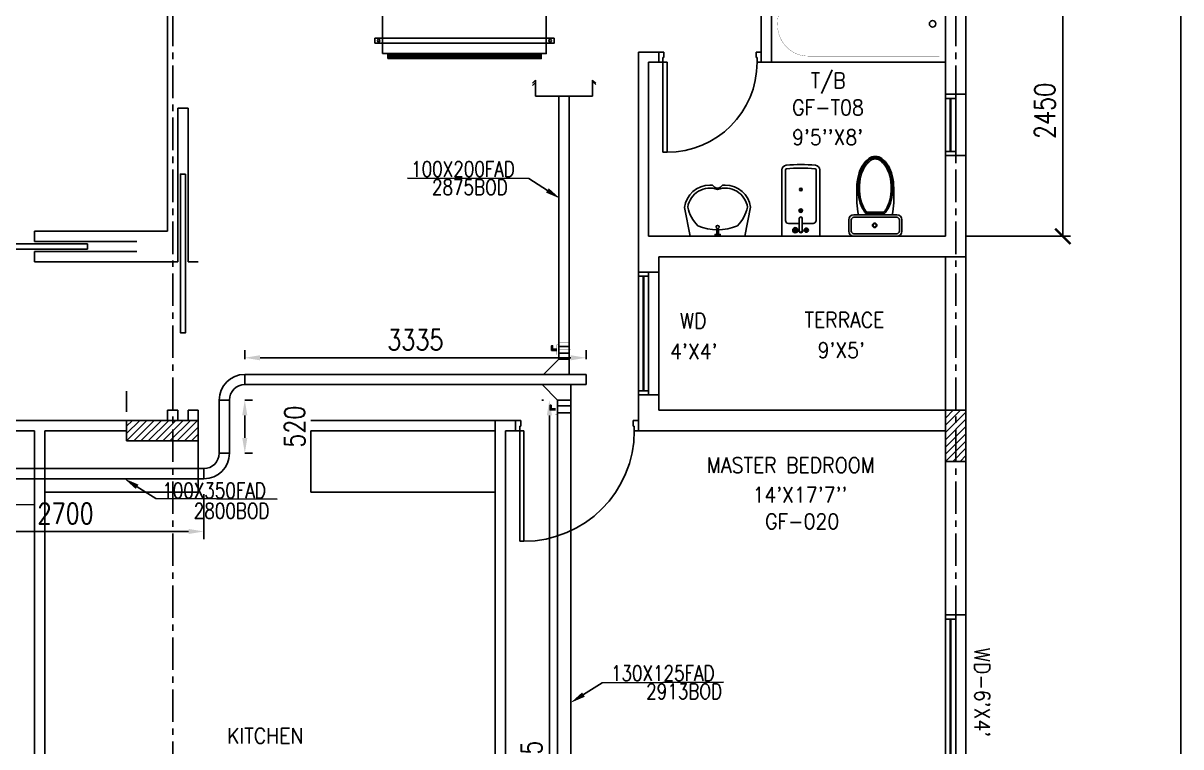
# Model space of a CAD drawing. Header units: millimetres. Extents: x -1288794 to 2153086, y -2701644 to -1428868.
# Drawn here: x 1397344 to 1408656, y -1486307 to -1479237 of the extents above; entities that cross this region are included whole.
import ezdxf

# ---------------------------------------------------------------- set-up
doc = ezdxf.new("R2010")
doc.units = ezdxf.units.MM
doc.header["$LTSCALE"] = 100
doc.header["$PDMODE"] = 34
doc.linetypes.add('CENTER', pattern=[50.8, 31.75, -6.35, 6.35, -6.35])
doc.linetypes.add('DASHED2', pattern=[9.525, 6.35, -3.175])
for name, color, linetype in [('A-ANNO-TEXT', 8, 'Continuous'), ('A-AREA', 8, 'CENTER'), ('A-DOOR', 4, 'Continuous'), ('A-FLOR-OVHD', 4, 'DASHED2'), ('A-FLOR-PFIX', 8, 'Continuous'), ('A-FLOR-SPCL', 8, 'Continuous'), ('A-GLAZ', 5, 'Continuous'), ('A-GRID', 253, 'CENTER'), ('A-WALL-FULL', 8, 'Continuous'), ('AC- VD', 5, 'Continuous'), ('AC-CHS', 30, 'Continuous'), ('AC-FAD', 6, 'Continuous'), ('AC-FAD TEXT', 6, 'Continuous'), ('AC-HLTEXT', 100, 'Continuous'), ('FCU-AC', 160, 'Continuous'), ('L1-E014-C22-VAC (08-08-2010)$0$ETA-AC-DAMPER', 4, 'Continuous'), ('S-COL- HACT.', 9, 'Continuous'), ('S-COL.', 8, 'Continuous')]:
    doc.layers.add(name, color=color, linetype=linetype)
doc.styles.add('ROMANS', font='romans.shx', dxfattribs={"width": 0.8})
doc.styles.add('SIMPLEX', font='simplex.shx', dxfattribs={"width": 0.8})
doc.dimstyles.new('100 of DIM2', dxfattribs={"dimscale": 0, "dimtxt": 200, "dimasz": 150, "dimexe": 75, "dimexo": 200, "dimgap": 75, "dimtad": 1, "dimdec": 0, "dimrnd": 5, "dimzin": 0, "dimdsep": 46, "dimtxsty": 'ROMANS', "dimblk": 'ARCHTICK', "dimcen": 100, "dimclrd": 94, "dimclre": 94, "dimclrt": 2, "dimadec": 0, "dimazin": 0, "dimtfac": 1, "dimtdec": 0, "dimtofl": 0, "dimtmove": 2, "dimatfit": 3, "dimldrblk": 'OPEN90', "dimfxl": 75, "dimtolj": 1, "dimtzin": 0, "dimarcsym": 0})
pattern_1 = [(45, (2502910.96, -1109556.65), (-35.355339, 35.355339), [])]

# ---------------------------------------------------------------- blocks, each defined once
blk = doc.blocks.new('W-180')
for p, q in [((1800, 100), (0, 100)), ((1800, 0), (0, 0)), ((40, 0), (40, 100)), ((1760, 100), (1760, 0))]:
    blk.add_line(p, q)
at = {"linetype": 'Continuous'}
for p, q in [((1760, 53), (40, 53)), ((1760, 47), (40, 47))]:
    blk.add_line(p, q, dxfattribs=at)
blk = doc.blocks.new('WC-1')
for p, q in [((-210, 0), (210, 0)), ((-260, -160), (-260, -50)), ((-235, -160), (-235, -50)), ((-210, -25), (210, -25)), ((235, -50), (235, -160)), ((260, -50), (260, -160)), ((210, -185), (-210, -185)), ((210, -210), (-210, -210)), ((91, -223), (-91, -223)), ((86, -235), (-86, -235))]:
    blk.add_line(p, q)
for radius in [22.1, 17.1]:
    blk.add_circle((-6, -107), radius)
for centre, radius, start, end in [((-210, -50), 50, 90, 180), ((-210, -50), 25, 90, 180), ((210, -50), 50, 360, 90), ((210, -50), 25, 360, 90), ((-210, -160), 50, 180, 270), ((-210, -160), 25, 180, 270), ((722, -383), 904, 168.9529, 184.0632), ((69, -365), 214, 138.4152, 149.8586), ((-69, -365), 214, 30.1414, 41.5848), ((210, -160), 25, 270, 360), ((210, -160), 50, 270, 360), ((178, -428), 341, 149.8586, 166.4766), ((178, -428), 328, 149.8586, 166.4766), ((69, -365), 201, 139.9943, 149.8586), ((-69, -365), 201, 30.1414, 40.0057), ((-178, -428), 328, 13.5234, 30.1414), ((-178, -428), 341, 13.5234, 30.1414), ((352, -470), 532, 177.5541, 180), ((352, -470), 520, 166.4766, 180), ((352, -470), 507, 166.4766, 180), ((-352, -470), 507, 360, 13.5234), ((-352, -470), 520, 360, 13.5234), ((-352, -470), 532, 360, 2.4459), ((352, -470), 532, 180, 193.5234), ((352, -470), 520, 180, 193.5234), ((352, -470), 507, 180, 193.5234), ((-352, -470), 507, 346.4766, 360), ((-352, -470), 520, 346.4766, 360), ((-352, -470), 532, 346.4766, 360), ((178, -512), 353, 193.5234, 210.1414), ((178, -512), 341, 193.5234, 210.1414), ((178, -512), 328, 193.5234, 210.1414), ((69, -575), 201, 210.1414, 234.4972), ((-69, -575), 201, 305.5028, 329.8586), ((-178, -512), 328, 329.8586, 346.4766), ((-178, -512), 341, 329.8586, 346.4766), ((-178, -512), 353, 329.8586, 346.4766), ((69, -575), 226, 210.1414, 234.4972), ((69, -575), 214, 210.1414, 234.4972), ((0, -672), 108, 234.4972, 270), ((0, -672), 95.9, 234.4972, 270), ((0, -672), 83.4, 234.4972, 270), ((0, -672), 83.4, 270, 305.5028), ((0, -672), 95.9, 270, 305.5028), ((0, -672), 108, 270, 305.5028), ((-69, -575), 214, 305.5028, 329.8586), ((-69, -575), 226, 305.5028, 329.8586)]:
    blk.add_arc(centre, radius, start, end)
at = {"linetype": 'Continuous', "ltscale": 50}
blk.add_arc((-722, -383), 904, 355.9368, 11.0471, dxfattribs=at)
blk = doc.blocks.new('W-120')
for p, q in [((1200, 100), (0, 100)), ((1200, 0), (0, 0)), ((40, 0), (40, 100)), ((1160, 100), (1160, 0))]:
    blk.add_line(p, q)
at = {"linetype": 'Continuous'}
for p, q in [((1160, 53), (40, 53)), ((1160, 47), (40, 47))]:
    blk.add_line(p, q, dxfattribs=at)
blk = doc.blocks.new('D-120-R1')
for p, q in [((-80, 1180), (-40, 1180)), ((-80, 1180), (-80, 100)), ((-40, 1180), (-40, 55)), ((-1200, 100), (-1160, 100)), ((-1200, 100), (-1200, 0)), ((-1160, 100), (-1160, 55)), ((-1160, 55), (-1150, 55)), ((-1150, 55), (-1150, 0)), ((-80, 100), (0, 100)), ((-50, 55), (-40, 55)), ((-50, 55), (-50, 0)), ((-50, 0), (0, 0)), ((0, 100), (0, 0)), ((-1200, 0), (-1150, 0))]:
    blk.add_line(p, q)
at = {"linetype": 'Continuous'}
blk.add_arc((-80, 100), 1080, 90, 180, dxfattribs=at)
blk = doc.blocks.new('BIDET-1')
for p, q in [((175, 0), (-175, 0)), ((-185, -10), (-185, -649)), ((-39, -59), (-69, -59)), ((-54, -44), (-54, -74)), ((-15, -54), (-15, -174)), ((15, -54), (15, -174)), ((39, -59), (69, -59)), ((54, -44), (54, -74)), ((185, -10), (185, -649)), ((-150, -155), (-150, -649)), ((-15, -125), (-120, -125)), ((120, -125), (15, -125)), ((150, -155), (150, -649)), ((12, -250), (-12, -250)), ((-9, -259), (9, -241)), ((-9, -241), (9, -259)), ((0, -238), (0, -262))]:
    blk.add_line(p, q)
for centre, radius in [((-54, -59), 25), ((-54, -59), 20), ((-54, -59), 15.2), ((-54, -59), 10.2), ((54, -59), 20), ((54, -59), 15.2), ((54, -59), 10.2), ((0, -250), 17.5), ((0, -250), 12.5), ((0, -457), 12.5), ((0, -457), 10)]:
    blk.add_circle(centre, radius)
for centre, radius, start, end in [((-175, -10), 10, 90, 180), ((175, -10), 10, 0, 90), ((0, -54), 20, 318.5904, 221.4096), ((0, -54), 15, 0, 180), ((-120, -155), 30, 90, 180), ((0, -174), 15, 180, 0), ((120, -155), 30, 0, 90), ((-140, -649), 45, 180, 265.2062), ((-140, -649), 10, 180, 265.2062), ((0, 1020), 1685, 265.2062, 274.7938), ((140, -649), 10, 274.7938, 0), ((140, -649), 45, 274.7938, 0), ((0, 1020), 1720, 265.2062, 274.7938)]:
    blk.add_arc(centre, radius, start, end)
blk = doc.blocks.new('W-60')
for p, q in [((600, 100), (0, 100)), ((600, 0), (0, 0)), ((40, 0), (40, 100)), ((560, 100), (560, 0))]:
    blk.add_line(p, q)
at = {"linetype": 'Continuous'}
for p, q in [((560, 53), (40, 53)), ((560, 47), (40, 47))]:
    blk.add_line(p, q, dxfattribs=at)
blk = doc.blocks.new('LAV-4')
for p, q in [((-266, 0), (-322, -283)), ((-266, 0), (268, 0)), ((268, 0), (324, -280)), ((-48, -500), (-75, -500)), ((75, -500), (50, -500))]:
    blk.add_line(p, q)
for points in [[(-25, 0), (-25, -18), (25, -18), (25, 0)], [(-9, -20), (-9, -57), (8, -57), (8, -20)]]:
    blk.add_lwpolyline(points, close=True)
blk.add_circle((0, -91), 15.4)
for centre, radius, start, end in [((74, -366), 375, 135.3333, 167.1432), ((0, -539), 477, 66.1261, 113.874), ((-74, -366), 375, 12.5199, 44.6667), ((-75, -250), 250, 187.6784, 270), ((-75, -250), 220, 188.5814, 289.9523), ((75, -250), 220, 250.0878, 350.8515), ((75, -250), 250, 270, 353.0121), ((1, -527), 55.9, 28.7827, 151.2173), ((50, -499), 0, 238.1883, 0)]:
    blk.add_arc(centre, radius, start, end)
blk = doc.blocks.new('D-100-R1')
for p, q in [((-80, 980), (-80, 100)), ((-80, 980), (-40, 980)), ((-40, 980), (-40, 55)), ((-1000, 100), (-1000, 0)), ((-1000, 100), (-960, 100)), ((-960, 100), (-960, 55)), ((-960, 55), (-950, 55)), ((-950, 55), (-950, 0)), ((-80, 100), (0, 100)), ((-50, 55), (-50, 0)), ((-50, 55), (-40, 55)), ((-50, 0), (0, 0)), ((0, 100), (0, 0)), ((-1000, 0), (-950, 0))]:
    blk.add_line(p, q)
at = {"linetype": 'Continuous'}
blk.add_arc((-80, 100), 880, 90, 180, dxfattribs=at)
blk = doc.blocks.new('BT-2')
blk.add_lwpolyline([(0, 750), (1700, 750), (1700, 0), (0, 0)], close=True)
at = {"const_width": 2}
blk.add_lwpolyline([(60, 690), (1340, 690, -0.414214), (1640, 390), (1640, 360, -0.414214), (1340, 60), (60, 60)], format="xyb", close=True, dxfattribs=at)
blk.add_circle((125, 375), 31.9)
blk = doc.blocks.new('_ArchTick')
at = {"color": 0, "linetype": 'ByBlock', "const_width": 0.15}
blk.add_lwpolyline([(-0.5, -0.5), (0.5, 0.5)], dxfattribs=at)
blk = doc.blocks.new('*D562')
at = {"layer": 'AC-HLTEXT', "color": 94, "lineweight": -2, "transparency": 16777216}
for p, q in [((1406556, -1478869), (1407577, -1478869)), ((1407502, -1478869), (1407502, -1481319)), ((1406556, -1481319), (1407577, -1481319))]:
    blk.add_line(p, q, dxfattribs=at)
at = {"layer": 'Defpoints', "color": 0, "transparency": 16777216}
for p in [(1406356, -1478869), (1406356, -1481319), (1407502, -1481319)]:
    blk.add_point(p, dxfattribs=at)
at = {"layer": 'AC-HLTEXT', "color": 94, "lineweight": -2, "transparency": 16777216, "xscale": 150, "yscale": 150, "zscale": 150}
for p, rotation in [((1407502, -1478869), 90), ((1407502, -1481319), 270)]:
    blk.add_blockref('_ArchTick', p, dxfattribs=dict(at, rotation=rotation))
at = {"layer": 'AC-HLTEXT', "color": 2, "transparency": 16777216, "insert": (1407327, -1480094), "char_height": 200, "attachment_point": 5, "rotation": 90, "style": 'ROMANS'}
blk.add_mtext('\\A1;2450', dxfattribs=at)
blk = doc.blocks.new('fcu 2.5 tr')
h = blk.add_hatch()
h.set_pattern_fill('NET', color=3)
h.paths.add_polyline_path([(83172, -1587743), (81672, -1587743), (81672, -1587793), (83172, -1587793)])
at = {"layer": 'FCU-AC', "color": 1}
for p, q in [((83172, -1586980), (81672, -1586980)), ((81672, -1586980), (81672, -1587030)), ((83172, -1587030), (83172, -1586980)), ((81672, -1587030), (83172, -1587030)), ((83172, -1587180), (81672, -1587180)), ((81672, -1587180), (81672, -1587230)), ((83172, -1587230), (83172, -1587180)), ((81672, -1587230), (83172, -1587230))]:
    blk.add_line(p, q, dxfattribs=at)
at = {"layer": 'FCU-AC'}
for p, q in [((81672, -1587030), (81647, -1587055)), ((83197, -1587055), (81647, -1587055)), ((81672, -1587080), (81647, -1587055)), ((81672, -1587080), (81647, -1587105)), ((83172, -1587030), (81672, -1587030)), ((83172, -1587080), (81672, -1587080)), ((83172, -1587080), (81672, -1587080)), ((83197, -1587055), (83172, -1587030)), ((83197, -1587055), (83172, -1587080)), ((83197, -1587105), (83172, -1587080)), ((83197, -1587105), (81647, -1587105)), ((81672, -1587130), (81647, -1587105)), ((81672, -1587130), (81647, -1587155)), ((83197, -1587155), (81647, -1587155)), ((81672, -1587180), (81647, -1587155)), ((83172, -1587130), (81672, -1587130)), ((83172, -1587130), (81672, -1587130)), ((83197, -1587105), (83172, -1587130)), ((83197, -1587155), (83172, -1587130)), ((83197, -1587155), (83172, -1587180))]:
    blk.add_line(p, q, dxfattribs=at)
at = {"layer": 'FCU-AC', "color": 6}
for points in [[(81547, -1587343), (83297, -1587343), (83297, -1587293), (81547, -1587293)], [(81547, -1587643), (83297, -1587643), (83297, -1587593), (81547, -1587593)]]:
    blk.add_lwpolyline(points, close=True, dxfattribs=at)
at = {"layer": 'FCU-AC'}
blk.add_lwpolyline([(81622, -1587743), (83222, -1587743), (83222, -1587230), (81622, -1587230)], close=True, dxfattribs=at)
at = {"layer": 'FCU-AC', "color": 3}
blk.add_lwpolyline([(81672, -1587793), (83172, -1587793), (83172, -1587743), (81672, -1587743)], close=True, dxfattribs=at)
at = {"layer": 'FCU-AC', "color": 6}
for centre in [(81584, -1587318), (83259, -1587318), (81584, -1587618), (83259, -1587618)]:
    blk.add_circle(centre, 12.5, dxfattribs=at)
blk = doc.blocks.new('*U564')
at = {"layer": 'L1-E014-C22-VAC (08-08-2010)$0$ETA-AC-DAMPER', "color": 5}
for p, q in [((-33, 0), (-33, 100)), ((33, 0), (33, 100))]:
    blk.add_line(p, q, dxfattribs=at)
for points, const_width in [([(0, 0), (0, 114)], 1.5), ([(-91, 100), (91, 100)], 1.82), ([(-91, 0), (91, 0)], 1.82), ([(-48, 0), (-48, -20), (48, -20), (48, 0)], 1.5)]:
    blk.add_lwpolyline(points, dxfattribs=dict(at, const_width=const_width))
at = {"layer": 'L1-E014-C22-VAC (08-08-2010)$0$ETA-AC-DAMPER', "color": 5, "const_width": 1.82}
blk.add_lwpolyline([(75, 100), (75, 0), (-75, 0), (-75, 100)], close=True, dxfattribs=at)
at = {"layer": 'L1-E014-C22-VAC (08-08-2010)$0$ETA-AC-DAMPER', "color": 5}
blk.add_lwpolyline([(6, -20), (6, -62), (40, -62), (40, -72), (-6, -72), (-6, -20)], dxfattribs=at)
blk = doc.blocks.new('*U565')
at = {"layer": 'L1-E014-C22-VAC (08-08-2010)$0$ETA-AC-DAMPER', "color": 5}
for p, q in [((-33, 0), (-33, 132)), ((33, 0), (33, 132))]:
    blk.add_line(p, q, dxfattribs=at)
for points, const_width in [([(-91, 132), (91, 132)], 1.82), ([(0, 0), (0, 146)], 1.5), ([(-91, 0), (91, 0)], 1.82), ([(-48, 0), (-48, -20), (48, -20), (48, 0)], 1.5)]:
    blk.add_lwpolyline(points, dxfattribs=dict(at, const_width=const_width))
at = {"layer": 'L1-E014-C22-VAC (08-08-2010)$0$ETA-AC-DAMPER', "color": 5, "const_width": 1.82}
blk.add_lwpolyline([(75, 132), (75, 0), (-75, 0), (-75, 132)], close=True, dxfattribs=at)
at = {"layer": 'L1-E014-C22-VAC (08-08-2010)$0$ETA-AC-DAMPER', "color": 5}
blk.add_lwpolyline([(6, -20), (6, -62), (40, -62), (40, -72), (-6, -72), (-6, -20)], dxfattribs=at)
blk = doc.blocks.new('A$C14952670')
at = {"layer": 'AC-FAD', "linetype": 'ByBlock'}
for p, q in [((29, 136), (0, 105)), ((30, 159), (1, 128)), ((30, 0), (30, 159)), ((589, 159), (589, 0)), ((589, 159), (619, 129)), ((589, 144), (619, 114)), ((589, 0), (30, 0))]:
    blk.add_line(p, q, dxfattribs=at)
blk = doc.blocks.new('*D723')
at = {"layer": 'AC-CHS', "lineweight": -2, "transparency": 16777216}
for p, q in [((1396408, -1483839), (1396408, -1484278)), ((1399110, -1483839), (1399110, -1484278)), ((1396558, -1484203), (1398960, -1484203))]:
    blk.add_line(p, q, dxfattribs=at)
at = {"layer": 'AC-CHS', "transparency": 16777216}
for points in [[(1396558, -1484178), (1396558, -1484228), (1396408, -1484203)], [(1398960, -1484178), (1398960, -1484228), (1399110, -1484203)]]:
    blk.add_solid(points, dxfattribs=at)
at = {"layer": 'Defpoints', "color": 0, "transparency": 16777216}
for p in [(1396408, -1483639), (1399110, -1483639), (1399110, -1484203)]:
    blk.add_point(p, dxfattribs=at)
at = {"layer": 'AC-CHS', "color": 2, "transparency": 16777216, "insert": (1397759, -1484028), "char_height": 200, "attachment_point": 5, "style": 'ROMANS'}
blk.add_mtext('\\A1;2700', dxfattribs=at)
blk = doc.blocks.new('*D724')
at = {"layer": 'AC-CHS', "lineweight": -2, "transparency": 16777216}
for p, q in [((1399510, -1482919), (1399585, -1482919)), ((1399510, -1483289), (1399510, -1483069)), ((1399510, -1483439), (1399585, -1483439))]:
    blk.add_line(p, q, dxfattribs=at)
at = {"layer": 'AC-CHS', "transparency": 16777216}
for points in [[(1399485, -1483069), (1399535, -1483069), (1399510, -1482919)], [(1399485, -1483289), (1399535, -1483289), (1399510, -1483439)]]:
    blk.add_solid(points, dxfattribs=at)
at = {"layer": 'Defpoints', "color": 0, "transparency": 16777216}
for p in [(1399310, -1482919), (1399510, -1482919), (1399310, -1483439)]:
    blk.add_point(p, dxfattribs=at)
at = {"layer": 'AC-CHS', "color": 2, "transparency": 16777216, "insert": (1399997, -1483179), "char_height": 200, "attachment_point": 5, "rotation": 90, "style": 'ROMANS'}
blk.add_mtext('\\A1;520', dxfattribs=at)
blk = doc.blocks.new('*D725')
at = {"layer": 'AC-CHS', "lineweight": -2, "transparency": 16777216}
for p, q in [((1399510, -1482519), (1399510, -1482431)), ((1402844, -1482519), (1402844, -1482431)), ((1399660, -1482506), (1402694, -1482506))]:
    blk.add_line(p, q, dxfattribs=at)
at = {"layer": 'AC-CHS', "transparency": 16777216}
for points in [[(1399660, -1482481), (1399660, -1482531), (1399510, -1482506)], [(1402694, -1482481), (1402694, -1482531), (1402844, -1482506)]]:
    blk.add_solid(points, dxfattribs=at)
at = {"layer": 'Defpoints', "color": 0, "transparency": 16777216}
for p in [(1402844, -1482506), (1399510, -1482719), (1402844, -1482719)]:
    blk.add_point(p, dxfattribs=at)
at = {"layer": 'AC-CHS', "color": 2, "transparency": 16777216, "insert": (1401177, -1482331), "char_height": 200, "attachment_point": 5, "style": 'ROMANS'}
blk.add_mtext('\\A1;3335', dxfattribs=at)
blk = doc.blocks.new('*D726')
at = {"layer": 'AC-CHS', "lineweight": -2, "transparency": 16777216}
for p, q in [((1402429, -1482919), (1402411, -1482919)), ((1402486, -1483069), (1402486, -1489973)), ((1402429, -1490123), (1402411, -1490123))]:
    blk.add_line(p, q, dxfattribs=at)
at = {"layer": 'AC-CHS', "transparency": 16777216}
for points in [[(1402461, -1483069), (1402511, -1483069), (1402486, -1482919)], [(1402461, -1489973), (1402511, -1489973), (1402486, -1490123)]]:
    blk.add_solid(points, dxfattribs=at)
at = {"layer": 'Defpoints', "color": 0, "transparency": 16777216}
for p in [(1402629, -1482919), (1402486, -1490123), (1402629, -1490123)]:
    blk.add_point(p, dxfattribs=at)
at = {"layer": 'AC-CHS', "color": 2, "transparency": 16777216, "insert": (1402311, -1486521), "char_height": 200, "attachment_point": 5, "rotation": 90, "style": 'ROMANS'}
blk.add_mtext('\\A1;7205', dxfattribs=at)

msp = doc.modelspace()

# ---------------------------------------------------------------- hatches: boundary and pattern name
at = {"layer": 'S-COL- HACT.', "linetype": 'Continuous', "ltscale": 3}
h = msp.add_hatch(dxfattribs=at)
h.set_pattern_fill('ANSI31', color=256, scale=400, style=0)
h.set_pattern_definition(pattern_1)
h.paths.add_polyline_path([(1406355.8, -1483018.6), (1406355.8, -1483518.6), (1406555.8, -1483518.6), (1406555.8, -1483018.6)])
h = msp.add_hatch(dxfattribs=at)
h.set_pattern_fill('ANSI31', color=256, scale=400, style=0)
h.set_pattern_definition(pattern_1)
h.paths.add_polyline_path([(1398355.8, -1483318.6), (1399055.8, -1483318.6), (1399055.8, -1483118.6), (1398355.8, -1483118.6)])

# ---------------------------------------------------------------- linework, layer by layer
at = {"layer": 'A-AREA', "ltscale": 15}
msp.add_line((1408655.8, -1512568.6), (1408655.8, -1469568.6), dxfattribs=at)
at = {"layer": 'A-DOOR', "ltscale": 3}
for points in [[(1398930.8, -1480711.1), (1398880.8, -1480711.1), (1398880.8, -1482261.1), (1398930.8, -1482261.1), (1398930.8, -1480711.1)], [(1397971.8, -1481443.6), (1397971.8, -1481393.6), (1396921.8, -1481393.6), (1396921.8, -1481443.6), (1397971.8, -1481443.6)]]:
    msp.add_lwpolyline(points, dxfattribs=at)
at = {"layer": 'A-FLOR-OVHD', "linetype": 'Continuous', "ltscale": 3}
for p, q in [((1395555.8, -1483118.6), (1397355.8, -1483118.6)), ((1397355.8, -1483218.6), (1395555.8, -1483218.6))]:
    msp.add_line(p, q, dxfattribs=at)
at = {"layer": 'A-FLOR-SPCL', "ltscale": 3}
for p, q in [((1406355.8, -1481518.6), (1406355.8, -1483018.6)), ((1406555.8, -1481518.6), (1406555.8, -1483018.6)), ((1399055.8, -1483218.6), (1399055.8, -1483818.6)), ((1400155.8, -1483218.6), (1401955.8, -1483218.6)), ((1400155.8, -1483218.6), (1400155.8, -1483818.6)), ((1397555.8, -1483818.6), (1399055.8, -1483818.6)), ((1400155.8, -1483818.6), (1401955.8, -1483818.6))]:
    msp.add_line(p, q, dxfattribs=at)
at = {"layer": 'A-GLAZ', "ltscale": 3}
for p, q in [((1406555.8, -1480531.3), (1406555.8, -1479931.3)), ((1403555.8, -1481668.6), (1403555.8, -1482868.6)), ((1406555.8, -1486818.6), (1406555.8, -1485018.6))]:
    msp.add_line(p, q, dxfattribs=at)
at = {"layer": 'A-GRID', "ltscale": 0.1}
for p, q in [((1398805.8, -1466442.6), (1398805.8, -1514577)), ((1406455.8, -1466442.6), (1406455.8, -1514577))]:
    msp.add_line(p, q, dxfattribs=at)
at = {"layer": 'A-WALL-FULL', "ltscale": 3}
for p, q in [((1398755.8, -1474668.6), (1398755.8, -1481268.6)), ((1406555.8, -1476368.6), (1406555.8, -1479931.3)), ((1404555.8, -1478268.6), (1404555.8, -1479618.6)), ((1404655.8, -1478868.6), (1404655.8, -1479618.6)), ((1406355.8, -1478868.6), (1406355.8, -1479931.3)), ((1403355.8, -1479518.6), (1403555.8, -1479518.6)), ((1403355.8, -1479518.6), (1403355.8, -1481668.6)), ((1403555.8, -1479518.6), (1403555.8, -1479618.6)), ((1403455.8, -1479618.6), (1403555.8, -1479618.6)), ((1403455.8, -1479618.6), (1403455.8, -1481318.6)), ((1404555.8, -1479618.6), (1404655.8, -1479618.6)), ((1406355.8, -1479931.3), (1406555.8, -1479931.3)), ((1398855.8, -1480068.6), (1398855.8, -1481568.6)), ((1398855.8, -1480068.6), (1398955.8, -1480068.6)), ((1398955.8, -1480068.6), (1398955.8, -1481568.6)), ((1406355.8, -1480531.3), (1406355.8, -1481318.6)), ((1406355.8, -1480531.3), (1406555.8, -1480531.3)), ((1406555.8, -1480531.3), (1406555.8, -1481518.6)), ((1398755.8, -1481268.6), (1397455.8, -1481268.6)), ((1397455.8, -1481368.6), (1397455.8, -1481268.6)), ((1403455.8, -1481318.6), (1406355.8, -1481318.6)), ((1398455.8, -1481368.6), (1397455.8, -1481368.6)), ((1398455.8, -1481468.6), (1397455.8, -1481468.6)), ((1397455.8, -1481568.6), (1397455.8, -1481468.6)), ((1403555.8, -1481518.6), (1406555.8, -1481518.6)), ((1403555.8, -1481518.6), (1403555.8, -1481668.6)), ((1398755.8, -1481568.6), (1397455.8, -1481568.6)), ((1398855.8, -1481568.6), (1398755.8, -1481568.6)), ((1399055.8, -1481568.6), (1398955.8, -1481568.6)), ((1403555.8, -1481668.6), (1403355.8, -1481668.6)), ((1403355.8, -1482868.6), (1403355.8, -1483218.6)), ((1403555.8, -1482868.6), (1403355.8, -1482868.6)), ((1403555.8, -1482868.6), (1403555.8, -1483018.6)), ((1398755.8, -1483018.6), (1398755.8, -1483118.6)), ((1398755.8, -1483018.6), (1398855.8, -1483018.6)), ((1398855.8, -1483118.6), (1398855.8, -1483018.6)), ((1398955.8, -1483118.6), (1398955.8, -1483018.6)), ((1398955.8, -1483018.6), (1399055.8, -1483018.6)), ((1399055.8, -1483018.6), (1399055.8, -1483218.6)), ((1403555.8, -1483018.6), (1406555.8, -1483018.6)), ((1406555.8, -1483018.6), (1406555.8, -1485018.6)), ((1397355.8, -1483118.6), (1398755.8, -1483118.6)), ((1398855.8, -1483118.6), (1398955.8, -1483118.6)), ((1401954.4, -1483118.6), (1400155.8, -1483118.6)), ((1401955.8, -1483118.6), (1402155.8, -1483118.6)), ((1401955.8, -1486529.4), (1401955.8, -1483118.6)), ((1402155.8, -1483118.6), (1402155.8, -1483218.6)), ((1397355.8, -1483218.6), (1397455.8, -1483218.6)), ((1397455.8, -1483218.6), (1397455.8, -1487118.6)), ((1397555.8, -1483218.6), (1397555.8, -1486429.4)), ((1397555.8, -1483218.6), (1398355.8, -1483218.6)), ((1402055.8, -1483218.6), (1402055.8, -1488618.6)), ((1402055.8, -1483218.6), (1402155.8, -1483218.6)), ((1402155.8, -1483218.6), (1402155.8, -1483218.6)), ((1403355.8, -1483218.6), (1406355.8, -1483218.6)), ((1406355.8, -1483218.6), (1406355.8, -1485018.6)), ((1406355.8, -1485018.6), (1406555.8, -1485018.6))]:
    msp.add_line(p, q, dxfattribs=at)
at = {"layer": 'A-WALL-FULL', "linetype": 'Continuous', "ltscale": 3}
for p, q in [((1398355.8, -1483033.7), (1398355.8, -1482933.7)), ((1399055.8, -1483118.6), (1399055.8, -1483318.6)), ((1399055.8, -1483318.6), (1398355.8, -1483318.6))]:
    msp.add_line(p, q, dxfattribs=at)
at = {"layer": 'AC-FAD'}
for p, q in [((1402579.3, -1482518.6), (1402579.3, -1479951.3)), ((1402679.3, -1482668.6), (1402679.3, -1479951.3)), ((1402429.3, -1482668.6), (1402579.3, -1482518.6)), ((1402579.3, -1482518.6), (1402679.3, -1482518.6)), ((1399509.9, -1482668.6), (1402844.3, -1482668.6)), ((1399509.9, -1482668.6), (1399509.9, -1482768.6)), ((1402844.3, -1482768.6), (1402844.3, -1482668.6)), ((1399509.9, -1482768.6), (1402844.3, -1482768.6)), ((1402414.3, -1482768.6), (1402564.3, -1482918.6)), ((1402694.3, -1482768.6), (1402694.3, -1490123)), ((1399259.9, -1482918.6), (1399259.9, -1483438.7)), ((1399359.9, -1482918.6), (1399259.9, -1482918.6)), ((1399359.9, -1482918.6), (1399359.9, -1483438.7)), ((1402564.3, -1482918.6), (1402564.3, -1490123)), ((1402564.3, -1482918.6), (1402694.3, -1482918.6)), ((1399359.9, -1483438.7), (1399259.9, -1483438.7)), ((1396407.7, -1483588.7), (1399109.9, -1483588.7)), ((1399109.9, -1483588.7), (1399109.9, -1483688.7)), ((1396407.7, -1483688.7), (1399109.9, -1483688.7))]:
    msp.add_line(p, q, dxfattribs=at)
for centre, radius, start, end in [((1399509.9, -1482918.6), 250, 90, 180), ((1399509.9, -1482918.6), 150, 90, 180), ((1399109.9, -1483438.7), 150, 270, 0), ((1399109.9, -1483438.7), 250, 270, 0)]:
    msp.add_arc(centre, radius, start, end, dxfattribs=at)
at = {"layer": 'AC-FAD TEXT'}
for points in [[(1402466.4, -1480871.1), (1402284.4, -1480755.3), (1401099.3, -1480749.9)], [(1398458, -1483766.3), (1398640.1, -1483882.1), (1399825.1, -1483887.5)], [(1396081, -1484060.3), (1396263.1, -1483944.4), (1397448.2, -1483939.1)], [(1402818.9, -1485796.7), (1403001, -1485680.9), (1404186, -1485675.6)]]:
    msp.add_lwpolyline(points, dxfattribs=at)
for points in [[(1402479.9, -1480850), (1402593, -1480951.6), (1402453, -1480892.2)], [(1398444.6, -1483787.4), (1398331.5, -1483685.8), (1398471.4, -1483745.2)], [(1402805.5, -1485775.6), (1402692.3, -1485877.2), (1402832.3, -1485817.8)]]:
    msp.add_solid(points, dxfattribs=at)
at = {"layer": 'S-COL.', "linetype": 'Continuous', "ltscale": 3}
for p, q in [((1398355.8, -1482833.7), (1398355.8, -1483033.7)), ((1399055.8, -1483318.6), (1399055.8, -1483118.6)), ((1398355.8, -1483318.6), (1399055.8, -1483318.6))]:
    msp.add_line(p, q, dxfattribs=at)
for points in [[(1406355.8, -1483018.6), (1406355.8, -1483518.6), (1406555.8, -1483518.6), (1406555.8, -1483018.6)], [(1406355.8, -1483018.6), (1406355.8, -1483518.6), (1406555.8, -1483518.6), (1406555.8, -1483018.6)], [(1406355.8, -1483018.6), (1406355.8, -1483518.6), (1406555.8, -1483518.6), (1406555.8, -1483018.6)], [(1398355.8, -1483318.6), (1399055.8, -1483318.6), (1399055.8, -1483118.6), (1398355.8, -1483118.6)], [(1398355.8, -1483318.6), (1399055.8, -1483318.6), (1399055.8, -1483118.6), (1398355.8, -1483118.6)]]:
    msp.add_lwpolyline(points, close=True, dxfattribs=at)

# ---------------------------------------------------------------- block references
at = {"layer": 'A-DOOR', "ltscale": 3, "rotation": 180}
for name, p in [('D-100-R1', (1403555.8, -1479518.6)), ('D-120-R1', (1402155.8, -1483118.6))]:
    msp.add_blockref(name, p, dxfattribs=at)
at = {"layer": 'A-FLOR-PFIX', "ltscale": 3, "rotation": 180}
for name, p in [('BT-2', (1406355.8, -1478868.6)), ('LAV-4', (1404129.8, -1481318.6))]:
    msp.add_blockref(name, p, dxfattribs=at)
at = {"layer": 'A-FLOR-PFIX', "ltscale": 3, "xscale": -1, "rotation": 180}
for name, p in [('WC-1', (1405670.5, -1481318.6)), ('BIDET-1', (1404942.3, -1481318.6))]:
    msp.add_blockref(name, p, dxfattribs=at)
at = {"layer": 'A-GLAZ', "ltscale": 3, "rotation": 270}
for name, p in [('W-60', (1406355.8, -1479931.3)), ('W-120', (1403355.8, -1481668.6)), ('W-180', (1406355.8, -1485018.6))]:
    msp.add_blockref(name, p, dxfattribs=at)
at = {"layer": 'AC- VD', "xscale": -1, "rotation": 270}
for name, p in [('*U564', (1402579.3, -1482427.9)), ('*U565', (1402564.3, -1483009.4))]:
    msp.add_blockref(name, p, dxfattribs=at)
at = {"layer": 'AC-FAD'}
msp.add_blockref('A$C14952670', (1402319.8, -1479951.3), dxfattribs=at)
at = {"layer": 'FCU-AC', "color": 3}
msp.add_blockref('fcu 2.5 tr', (1319234.2, 108209.6), dxfattribs=at)

# ---------------------------------------------------------------- texts
at = {"layer": 'A-ANNO-TEXT', "style": 'ROMANS', "width": 0.9}
for s, p in [('T/B', (1405039.9, -1479872.6)), ('GF-T08', (1404857.8, -1480135.8)), ("9'5''X8'", (1404857.8, -1480426.9)), ('WD', (1403761.7, -1482219.8)), ('TERRACE', (1404979.1, -1482211.7)), ("4'X4'", (1403666.3, -1482518.2)), ("9'X5'", (1405106.6, -1482507.2)), ('MASTER BEDROOM', (1404024.2, -1483629.6)), ("14'X17'7''", (1404471.4, -1483920.1)), ('GF-020', (1404594, -1484179.4)), ('KITCHEN', (1399337.8, -1486273.7))]:
    msp.add_text(s, height=150, dxfattribs=at).set_placement(p)
msp.add_text("WD-6'X4'", height=150, rotation=270, dxfattribs=at).set_placement((1406640.7, -1485339.3))
at = {"layer": 'AC-FAD TEXT', "style": 'SIMPLEX', "width": 0.8}
for s, p in [('100X200FAD', (1401135.5, -1480737)), ('2875BOD', (1401338.9, -1480914.4)), ('100X350FAD', (1398703.2, -1483877.6)), ('2800BOD', (1399011.2, -1484076.9)), ('130X125FAD', (1403087, -1485662.7)), ('2913BOD', (1403432.2, -1485840))]:
    msp.add_text(s, height=150, dxfattribs=at).set_placement(p)

# ---------------------------------------------------------------- dimensions: what is measured, and where the dimension line sits
at = {"layer": 'AC-CHS', "color": 30}
for p1, p2, distance, picture, middle in [((1399509.9, -1482718.6), (1402844.3, -1482718.6), 212.9, '*D725', (1401177.1, -1482330.7)), ((1399309.9, -1483438.7), (1399309.9, -1482918.6), -200, '*D724', (1399997.4, -1483178.7)), ((1402629.3, -1482918.6), (1402629.3, -1490123), -143.7, '*D726', (1402310.6, -1486520.8)), ((1396407.7, -1483638.7), (1399109.9, -1483638.7), -564.2, '*D723', (1397758.8, -1484027.9))]:
    dim = msp.add_aligned_dim(p1=p1, p2=p2, distance=distance, dimstyle='100 of DIM2', override={"dimscale": 1, "dimcen": 150, "dimclrd": 256, "dimclre": 256, "dimfxl": 0.2}, dxfattribs=at)
    dim.commit()
    dim.dimension.update_dxf_attribs({"geometry": picture, "text_midpoint": middle})
at = {"layer": 'AC-HLTEXT'}
dim = msp.add_linear_dim(base=(1407502.5, -1481318.6), p1=(1406355.8, -1478868.6), p2=(1406355.8, -1481318.6), angle=90, dimstyle='100 of DIM2', override={"dimscale": 1, "dimfxl": 0.2}, dxfattribs=at)
dim.commit()
dim.dimension.update_dxf_attribs({"geometry": '*D562', "text_midpoint": (1407327.5, -1480093.6)})

doc.saveas('drawing.dxf')
